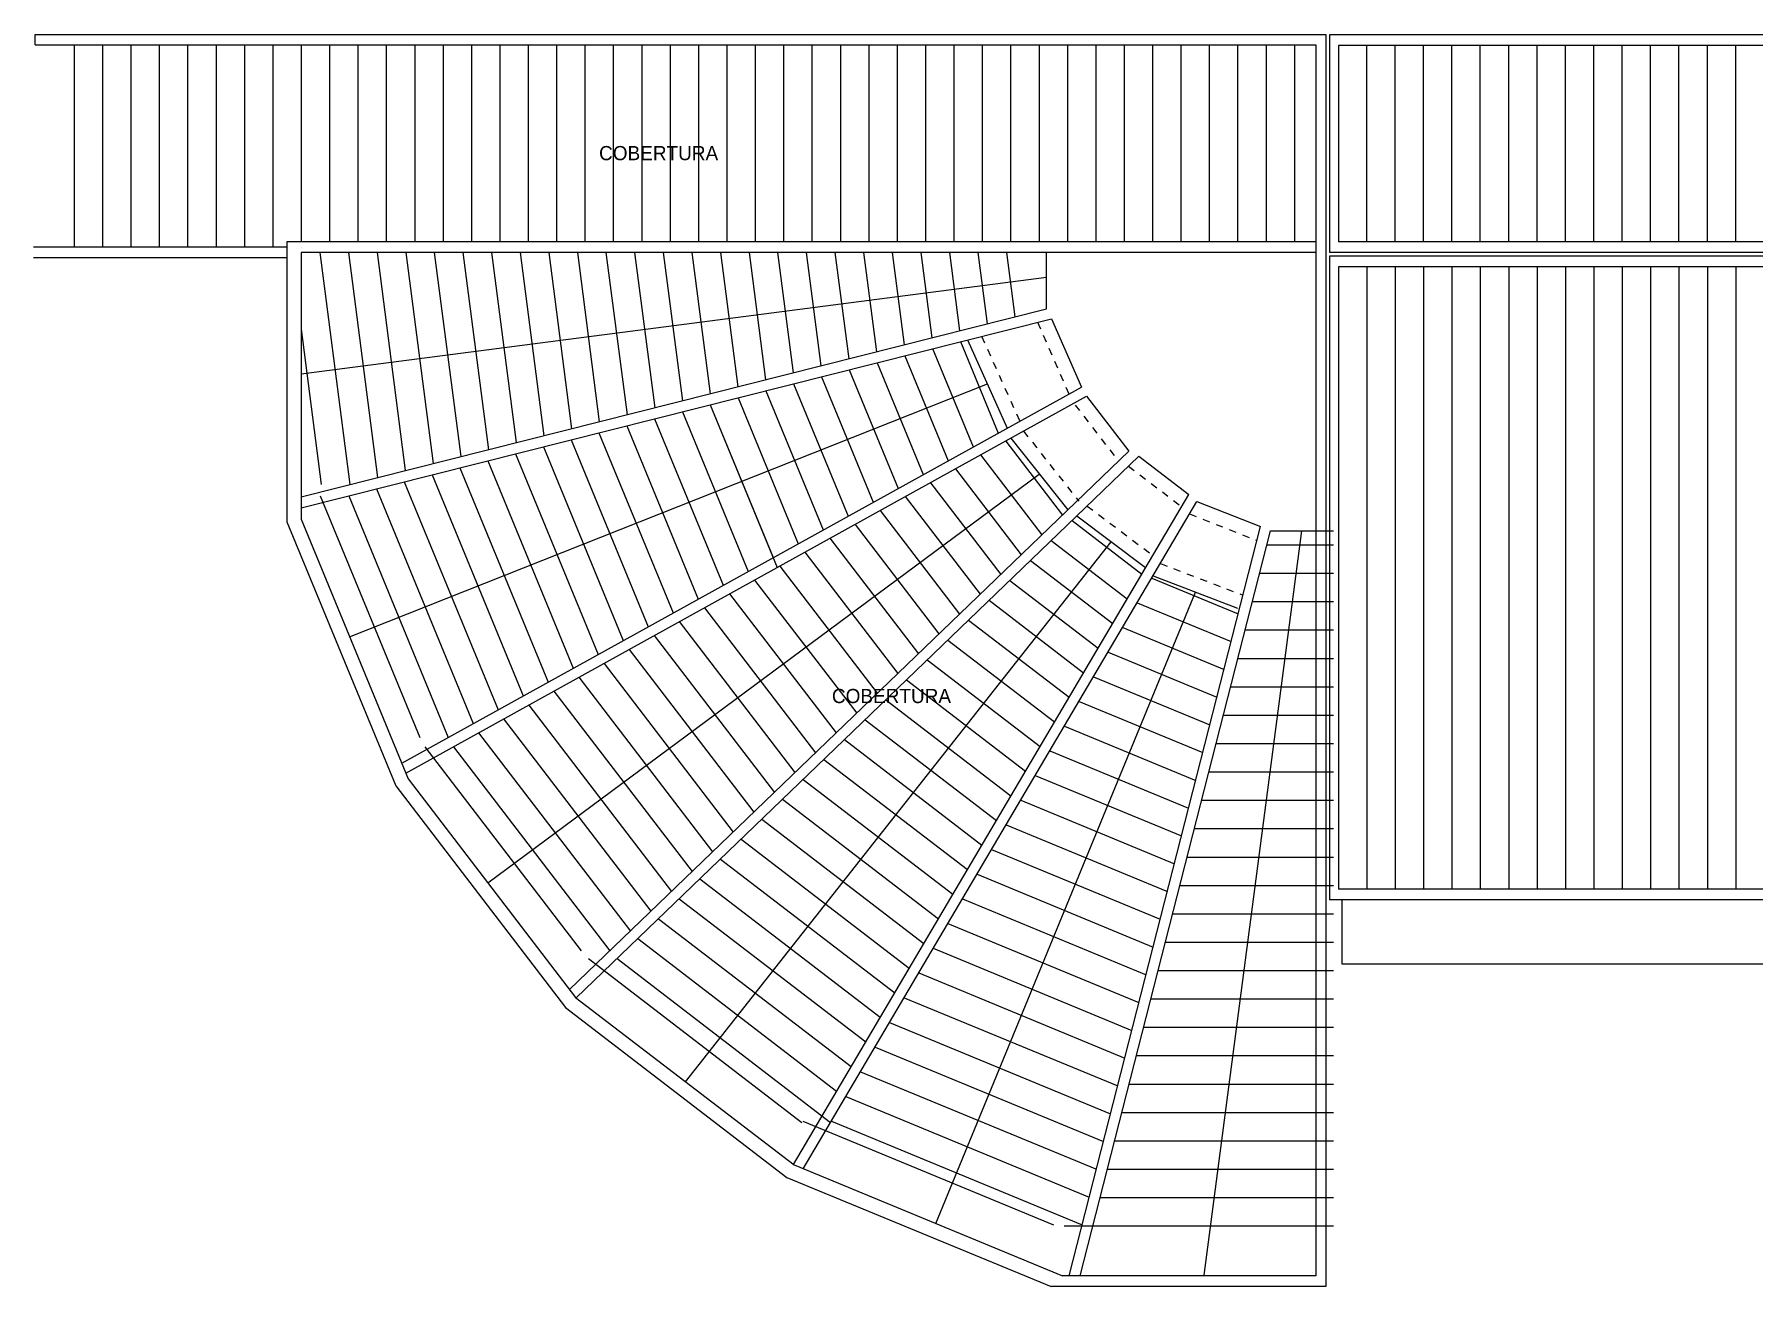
# Model space of a CAD drawing. Header units: centimetres. Extents: x -15 to 273, y 1 to 137.
# Drawn here: x 22.84 to 47.07, y 32.07 to 49.72 of the extents above; entities that cross this region are included whole.
import ezdxf

# ---------------------------------------------------------------- set-up
doc = ezdxf.new("R2010")
doc.units = ezdxf.units.CM
doc.header["$LTSCALE"] = 0.003
doc.header["$MEASUREMENT"] = 0
doc.linetypes.add('HIDDEN', pattern=[0.375, 0.25, -0.125])
for name, color, linetype in [('ALV', 2, 'CONTINUOUS'), ('COB', 1, 'CONTINUOUS'), ('PROJ', 1, 'HIDDEN')]:
    doc.layers.add(name, color=color, linetype=linetype)

msp = doc.modelspace()

# ---------------------------------------------------------------- linework, layer by layer
at = {"layer": 'ALV'}
for p, q in [((22.847, 49.717), (41.042, 49.717)), ((22.847, 49.567), (22.847, 49.717)), ((41.042, 49.717), (41.042, 32.067)), ((59.267, 49.711), (41.092, 49.711)), ((41.092, 49.711), (41.092, 46.642)), ((22.847, 49.567), (40.897, 49.567)), ((40.897, 49.567), (40.897, 32.217)), ((59.117, 49.561), (41.217, 49.561)), ((41.217, 49.561), (41.217, 46.792)), ((40.897, 46.792), (26.397, 46.792)), ((26.397, 46.792), (26.397, 42.844)), ((59.117, 46.792), (41.217, 46.792)), ((26.397, 46.717), (22.823, 46.717)), ((26.397, 46.567), (22.823, 46.567)), ((26.597, 46.717), (26.597, 46.717)), ((40.897, 46.642), (26.597, 46.642)), ((26.597, 46.642), (26.597, 42.883)), ((37.103, 45.846), (37.103, 46.642)), ((40.897, 46.717), (40.897, 37.892)), ((59.267, 46.642), (41.092, 46.642)), ((59.267, 46.592), (41.092, 46.592)), ((41.092, 46.592), (41.092, 37.517)), ((59.117, 46.442), (41.217, 46.442)), ((41.217, 46.442), (41.217, 37.667)), ((26.597, 43.198), (37.103, 45.846)), ((26.597, 43.043), (37.173, 45.709)), ((37.173, 45.709), (37.594, 44.746)), ((35.89, 45.386), (36.421, 44.098)), ((35.991, 45.411), (36.549, 44.168)), ((28.015, 39.445), (37.594, 44.746)), ((28.072, 39.305), (37.665, 44.615)), ((37.665, 44.615), (38.262, 43.842)), ((36.602, 44.026), (37.401, 43.013)), ((30.381, 36.254), (38.262, 43.842)), ((30.475, 36.136), (38.405, 43.771)), ((38.405, 43.771), (39.109, 43.232)), ((33.535, 33.788), (39.109, 43.232)), ((33.673, 33.728), (39.223, 43.131)), ((37.53, 42.929), (38.5, 42.201)), ((39.223, 43.131), (40.119, 42.778)), ((26.397, 42.844), (27.931, 39.123)), ((26.597, 42.883), (28.106, 39.224)), ((37.422, 32.217), (40.119, 42.778)), ((37.462, 42.863), (38.445, 42.108)), ((37.577, 32.217), (40.258, 42.717)), ((40.258, 42.717), (41.147, 42.717)), ((38.588, 42.054), (39.805, 41.55)), ((38.605, 42.083), (39.797, 41.627)), ((27.931, 39.123), (30.323, 36)), ((28.106, 39.224), (30.466, 36.143)), ((59.117, 37.667), (41.217, 37.667)), ((59.267, 37.517), (41.092, 37.517)), ((41.267, 37.517), (41.267, 36.617)), ((41.267, 36.617), (50.067, 36.617)), ((30.466, 36.143), (33.545, 33.781)), ((30.323, 36), (33.444, 33.606)), ((33.545, 33.781), (37.326, 32.217)), ((33.444, 33.606), (37.166, 32.067)), ((37.042, 32.334), (37.042, 32.334)), ((40.847, 32.267), (40.847, 32.267)), ((41.042, 32.067), (37.166, 32.067)), ((40.897, 32.217), (37.326, 32.217))]:
    msp.add_line(p, q, dxfattribs=at)
at = {"layer": 'COB'}
for p, q in [((23.397, 49.567), (23.397, 46.717)), ((23.797, 49.567), (23.797, 46.717)), ((24.197, 49.567), (24.197, 46.717)), ((24.597, 49.567), (24.597, 46.717)), ((24.597, 49.567), (24.597, 46.717)), ((24.997, 49.567), (24.997, 46.717)), ((25.397, 49.567), (25.397, 46.717)), ((25.797, 49.567), (25.797, 46.717)), ((26.197, 49.567), (26.197, 46.717)), ((26.597, 49.567), (26.597, 46.792)), ((26.997, 49.567), (26.997, 46.792)), ((27.397, 49.567), (27.397, 46.792)), ((27.797, 49.567), (27.797, 46.792)), ((28.197, 49.567), (28.197, 46.792)), ((28.597, 49.567), (28.597, 46.792)), ((28.997, 49.567), (28.997, 46.792)), ((29.397, 49.567), (29.397, 46.792)), ((29.797, 49.567), (29.797, 46.792)), ((30.197, 49.567), (30.197, 46.792)), ((30.597, 49.567), (30.597, 46.792)), ((30.997, 49.567), (30.997, 46.792)), ((31.397, 49.567), (31.397, 46.792)), ((31.797, 49.567), (31.797, 46.792)), ((32.197, 49.567), (32.197, 46.792)), ((32.597, 49.567), (32.597, 46.792)), ((32.997, 49.567), (32.997, 46.792)), ((33.397, 49.567), (33.397, 46.792)), ((33.797, 49.567), (33.797, 46.792)), ((34.197, 49.567), (34.197, 46.792)), ((34.597, 49.567), (34.597, 46.792)), ((34.997, 49.567), (34.997, 46.792)), ((35.397, 49.567), (35.397, 46.792)), ((35.797, 49.567), (35.797, 46.792)), ((36.197, 49.567), (36.197, 46.792)), ((36.597, 49.567), (36.597, 46.792)), ((36.997, 49.567), (36.997, 46.792)), ((37.397, 49.567), (37.397, 46.792)), ((37.797, 49.567), (37.797, 46.792)), ((38.197, 49.567), (38.197, 46.792)), ((38.597, 49.567), (38.597, 46.792)), ((38.997, 49.567), (38.997, 46.792)), ((39.397, 49.567), (39.397, 46.792)), ((39.797, 49.567), (39.797, 46.792)), ((40.197, 49.567), (40.197, 46.792)), ((40.597, 49.567), (40.597, 46.792)), ((41.617, 46.792), (41.617, 49.561)), ((42.017, 46.792), (42.017, 49.561)), ((42.417, 46.792), (42.417, 49.561)), ((42.817, 46.792), (42.817, 49.561)), ((43.217, 46.792), (43.217, 49.561)), ((43.617, 46.792), (43.617, 49.561)), ((44.017, 46.792), (44.017, 49.561)), ((44.417, 46.792), (44.417, 49.561)), ((44.817, 46.792), (44.817, 49.561)), ((45.217, 46.792), (45.217, 49.561)), ((45.617, 46.792), (45.617, 49.561)), ((46.017, 46.792), (46.017, 49.561)), ((46.417, 46.792), (46.417, 49.561)), ((46.817, 46.792), (46.817, 49.561)), ((26.86, 46.642), (27.284, 43.371)), ((27.263, 46.642), (27.675, 43.47)), ((27.666, 46.642), (28.065, 43.568)), ((28.07, 46.642), (28.456, 43.666)), ((28.473, 46.642), (28.847, 43.765)), ((28.877, 46.642), (29.237, 43.863)), ((29.28, 46.642), (29.628, 43.962)), ((29.683, 46.642), (30.018, 44.06)), ((30.087, 46.642), (30.409, 44.159)), ((30.49, 46.642), (30.799, 44.257)), ((30.893, 46.642), (31.19, 44.356)), ((31.297, 46.642), (31.581, 44.454)), ((31.7, 46.642), (31.971, 44.553)), ((32.103, 46.642), (32.362, 44.651)), ((32.507, 46.642), (32.752, 44.749)), ((32.91, 46.642), (33.143, 44.848)), ((33.313, 46.642), (33.534, 44.946)), ((33.717, 46.642), (33.924, 45.045)), ((34.12, 46.642), (34.315, 45.143)), ((34.524, 46.642), (34.705, 45.242)), ((34.927, 46.642), (35.096, 45.34)), ((35.33, 46.642), (35.486, 45.439)), ((35.734, 46.642), (35.877, 45.537)), ((36.137, 46.642), (36.268, 45.635)), ((36.54, 46.642), (36.658, 45.734)), ((26.597, 44.93), (37.103, 46.294)), ((41.617, 46.442), (41.617, 37.667)), ((42.017, 46.442), (42.017, 37.667)), ((42.417, 46.442), (42.417, 37.667)), ((42.817, 46.442), (42.817, 37.667)), ((43.217, 46.442), (43.217, 37.667)), ((43.617, 46.442), (43.617, 37.667)), ((44.017, 46.442), (44.017, 37.667)), ((44.417, 46.442), (44.417, 37.667)), ((44.817, 46.442), (44.817, 37.667)), ((45.217, 46.442), (45.217, 37.667)), ((45.617, 46.442), (45.617, 37.667)), ((46.017, 46.442), (46.017, 37.667)), ((46.417, 46.442), (46.417, 37.667)), ((46.817, 46.442), (46.817, 37.667)), ((26.597, 45.56), (26.881, 43.371)), ((34.714, 45.089), (35.364, 43.513)), ((35.106, 45.188), (35.717, 43.708)), ((35.498, 45.287), (36.069, 43.903)), ((33.93, 44.892), (34.66, 43.123)), ((34.322, 44.99), (35.012, 43.318)), ((27.28, 41.226), (36.27, 44.79)), ((32.755, 44.595), (33.603, 42.538)), ((33.147, 44.694), (33.955, 42.733)), ((33.538, 44.793), (34.307, 42.928)), ((31.971, 44.398), (32.898, 42.148)), ((31.971, 44.398), (32.898, 42.148)), ((32.363, 44.497), (33.251, 42.343)), ((32.363, 44.497), (33.308, 42.203)), ((32.363, 44.497), (33.251, 42.343)), ((32.363, 44.497), (33.251, 42.343)), ((31.187, 44.2), (32.194, 41.758)), ((31.187, 44.2), (32.194, 41.758)), ((31.579, 44.299), (32.546, 41.953)), ((30.011, 43.904), (31.137, 41.173)), ((30.403, 44.003), (31.489, 41.368)), ((30.795, 44.101), (31.842, 41.563)), ((36.527, 43.985), (37.327, 42.941)), ((29.227, 43.706), (30.432, 40.783)), ((29.619, 43.805), (30.785, 40.978)), ((36.173, 43.789), (37.037, 42.662)), ((28.051, 43.41), (29.376, 40.198)), ((28.443, 43.509), (29.728, 40.393)), ((28.835, 43.607), (30.08, 40.588)), ((29.23, 37.756), (37.001, 43.52)), ((35.466, 43.397), (36.457, 42.104)), ((35.82, 43.593), (36.747, 42.383)), ((26.864, 43.212), (28.268, 39.808)), ((27.268, 43.212), (28.671, 39.808)), ((27.66, 43.311), (29.023, 40.003)), ((35.112, 43.201), (36.167, 41.825)), ((34.758, 43.006), (35.877, 41.545)), ((34.404, 42.81), (35.587, 41.266)), ((39.323, 32.227), (40.702, 42.717)), ((32.014, 34.955), (38.015, 42.565)), ((33.697, 42.418), (35.007, 40.708)), ((34.05, 42.614), (35.297, 40.987)), ((37.17, 42.583), (38.241, 41.761)), ((41.147, 42.517), (40.207, 42.517)), ((33.343, 42.222), (34.717, 40.429)), ((36.879, 42.302), (38.036, 41.414)), ((32.989, 42.026), (34.427, 40.149)), ((36.587, 42.021), (37.831, 41.067)), ((41.147, 42.117), (40.105, 42.117)), ((32.635, 41.831), (34.137, 39.87)), ((35.544, 32.954), (39.201, 41.855)), ((36.296, 41.741), (37.626, 40.72)), ((38.382, 41.706), (39.705, 41.159)), ((41.147, 41.717), (40.002, 41.717)), ((31.927, 41.439), (33.557, 39.312)), ((32.281, 41.635), (33.847, 39.591)), ((36.004, 41.46), (37.421, 40.373)), ((31.573, 41.243), (33.267, 39.032)), ((38.177, 41.358), (39.605, 40.767)), ((38.177, 41.358), (39.605, 40.767)), ((41.147, 41.317), (39.9, 41.317)), ((31.22, 41.047), (32.977, 38.753)), ((35.713, 41.18), (37.217, 40.026)), ((37.972, 41.01), (39.505, 40.376)), ((30.866, 40.851), (32.687, 38.474)), ((35.422, 40.899), (37.012, 39.679)), ((41.147, 40.917), (39.798, 40.917)), ((30.512, 40.655), (32.397, 38.195)), ((35.13, 40.618), (36.807, 39.332)), ((37.766, 40.662), (39.405, 39.984)), ((41.147, 40.517), (39.696, 40.517)), ((29.804, 40.264), (31.817, 37.636)), ((30.158, 40.46), (32.107, 37.916)), ((34.839, 40.338), (36.602, 38.985)), ((37.561, 40.314), (39.305, 39.593)), ((37.561, 40.314), (39.305, 39.593)), ((29.45, 40.068), (31.527, 37.357)), ((34.547, 40.057), (36.397, 38.638)), ((41.147, 40.117), (39.594, 40.117)), ((29.096, 39.872), (31.237, 37.078)), ((34.256, 39.777), (36.192, 38.291)), ((37.356, 39.967), (39.206, 39.201)), ((28.339, 39.676), (30.544, 36.799)), ((28.743, 39.676), (30.947, 36.799)), ((37.15, 39.619), (39.106, 38.81)), ((41.147, 39.717), (39.492, 39.717)), ((33.965, 39.496), (35.988, 37.944)), ((36.945, 39.271), (39.006, 38.418)), ((41.147, 39.317), (39.39, 39.317)), ((33.673, 39.215), (35.783, 37.597)), ((33.382, 38.935), (35.578, 37.25)), ((36.74, 38.923), (38.906, 38.027)), ((41.147, 38.917), (39.288, 38.917)), ((33.09, 38.654), (35.373, 36.903)), ((36.534, 38.575), (38.806, 37.635)), ((32.799, 38.374), (35.168, 36.556)), ((41.147, 38.517), (39.186, 38.517)), ((32.508, 38.093), (34.964, 36.209)), ((36.329, 38.227), (38.706, 37.244)), ((41.147, 38.117), (39.083, 38.117)), ((32.216, 37.813), (34.759, 35.862)), ((36.124, 37.879), (38.606, 36.852)), ((41.147, 37.717), (38.981, 37.717)), ((31.925, 37.532), (34.554, 35.515)), ((35.918, 37.531), (38.506, 36.461)), ((31.633, 37.251), (34.349, 35.168)), ((35.713, 37.183), (38.406, 36.069)), ((41.147, 37.317), (38.879, 37.317)), ((31.342, 36.971), (34.144, 34.821)), ((35.507, 36.835), (38.306, 35.678)), ((41.147, 36.917), (38.777, 36.917)), ((30.647, 36.69), (33.656, 34.382)), ((31.05, 36.69), (34.059, 34.382)), ((35.302, 36.487), (38.206, 35.286)), ((41.147, 36.517), (38.675, 36.517)), ((35.097, 36.139), (38.106, 34.895)), ((41.147, 36.117), (38.573, 36.117)), ((41.147, 36.117), (38.573, 36.117)), ((34.891, 35.791), (38.006, 34.503)), ((41.147, 35.717), (38.471, 35.717)), ((34.686, 35.443), (37.906, 34.112)), ((41.147, 35.317), (38.369, 35.317)), ((34.481, 35.096), (37.806, 33.72)), ((41.147, 34.917), (38.266, 34.917)), ((34.275, 34.748), (37.706, 33.329)), ((41.147, 34.517), (38.164, 34.517)), ((33.667, 34.4), (37.203, 32.937)), ((34.07, 34.4), (37.606, 32.937)), ((41.147, 34.117), (38.062, 34.117)), ((41.147, 33.717), (37.96, 33.717)), ((41.147, 33.317), (37.858, 33.317)), ((40.743, 32.917), (37.352, 32.917)), ((41.147, 32.917), (37.756, 32.917))]:
    msp.add_line(p, q, dxfattribs=at)
at = {"layer": 'PROJ'}
for p, q in [((36.976, 45.659), (37.418, 44.649)), ((36.188, 45.461), (36.725, 44.265)), ((37.507, 44.492), (38.104, 43.72)), ((36.779, 44.124), (37.558, 43.137)), ((38.259, 43.631), (39.007, 43.059)), ((37.676, 43.069), (38.602, 42.374)), ((39.12, 42.957), (40.069, 42.583)), ((38.708, 42.258), (39.868, 41.814))]:
    msp.add_line(p, q, dxfattribs=at)

# ---------------------------------------------------------------- texts
at = {"layer": 'ALV'}
for p in [(30.796, 47.943), (34.078, 40.291)]:
    msp.add_text('COBERTURA', height=0.2, dxfattribs=at).set_placement(p)

doc.saveas('drawing.dxf')
